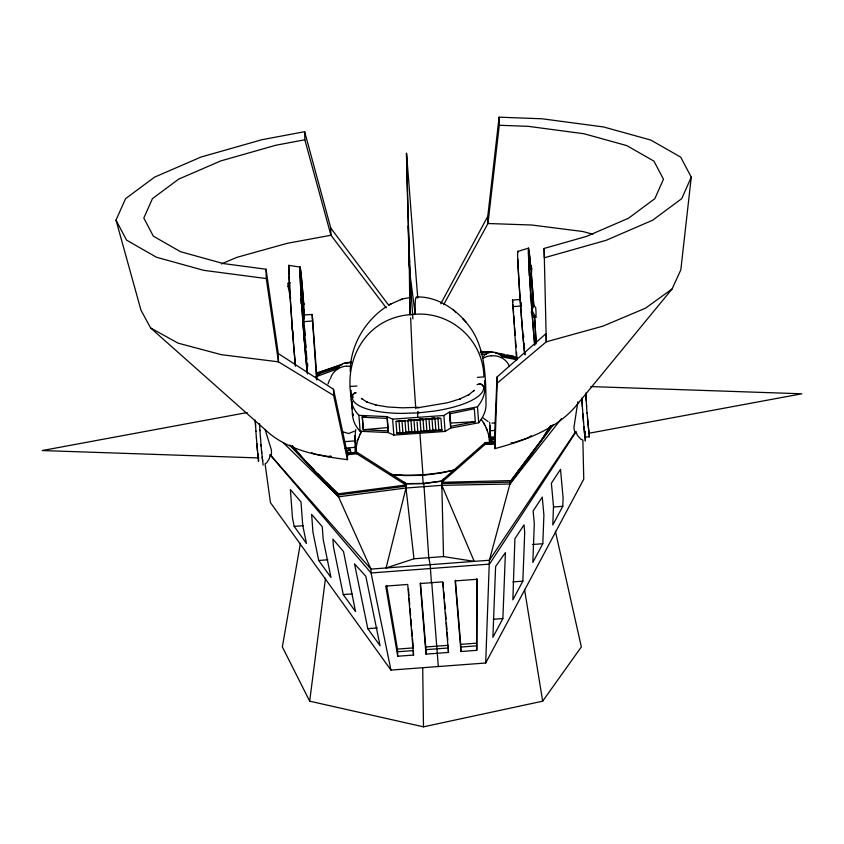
<?xml version="1.0" encoding="UTF-8"?>
<svg xmlns="http://www.w3.org/2000/svg" width="844" height="844" viewBox="0 0 844 844"><rect width="100%" height="100%" fill="white"/><g stroke="black" fill="none" stroke-linecap="round" stroke-linejoin="round"><path stroke-width="1.27" d="M587.551 418.867L588.954 433.225L589.08 431.622M584.786 435.304L585.061 437.139L589.344 436.823L589.217 431.421M476.744 650.334L477.113 579.279L455.138 580.915L460.94 651.515L476.744 650.334L476.828 578.699M529.357 275.724A328.084 18.304 -89.5 0 1 529.515 269.521L529.779 265.343L530.116 268.814A340.448 21.416 -88.2 0 1 529.621 278.172M489.309 439.186L489.678 443.068C489.457 434.544 486.26 426.209 481.259 419.341M529.515 269.521L529.599 266.451M312.596 319.559L312.122 314.443L303.46 315.065L307.48 373.913M312.122 314.443L316.595 379.832M519.936 299.525L512.519 300.053L516.623 360.219M390.941 670.083L371.043 572.96L370.949 569.099L270.122 454.758L269.384 458.429L266.799 462.723L265.069 463.81L270.439 502.613L390.941 670.083L485.69 663.004L489.383 560.247L509.934 484.002L509.892 480.721M494.901 448.639L497.148 383.239L546.29 341.82L546.089 333.538L497 377.068L494.468 439.682L494.901 448.639C524.187 440.61 555.078 430.155 575.524 406.46L672.067 288.986L680.823 269.858L691.268 177.156L680.728 157.174L650.808 140.051L603.544 126.959L542.164 118.793L499.089 117.168L487.79 216.317L487.959 223.512L443.712 304.631M502.876 618.568L505.408 552.609L495.607 566.535L492.896 637.283L502.876 618.568L493.286 619.285M522.847 581.147L524.704 532.374L524.018 524.852L514.903 538.715L512.857 599.862L522.847 581.147L512.836 581.896M542.808 543.726L543.905 515.093L542.259 497.105L533.144 510.979L534.305 523.734L532.828 562.442L542.808 543.726L532.406 544.507M562.769 506.305L563.096 497.802L560.5 469.369L551.385 483.243L553.495 506.442L552.788 525.021L562.769 506.305L553.632 506.991M410.078 302.891L409.92 314.664L415.206 314.284C415.691 312.67 414.087 294.714 417.073 297.742M462.544 318.652C485.406 340.565 485.701 374.103 486.007 403.569A225.19 69.282 -4.5 0 1 478.706 422.77L450.696 428.066L445.115 431.421L393.853 435.093L388.219 432.55L360.145 431.284L358.89 415.343A225.19 69.282 -4.5 0 1 351.231 397.239C343.846 356.358 368.438 316.574 412.568 314.474C450 310.276 483.348 339.573 483.918 376.899L477.366 377.363M491.556 442.456L491.799 438.637L495.439 437.403M355.799 429.522A575.65 177.092 -4.5 0 0 355.377 431.991L355.05 442.488M346.62 366.243L351.231 366.254M491.292 355.862C498.213 354.902 506.421 358.985 509.217 365.895M271.452 455.486L271.43 450.095L265.185 429.765M350.249 371.676C350.133 345.913 364.819 320.931 386.13 306.762M490.174 432.793L489.668 422.348M499.089 117.168L499.279 125.26L487.959 223.512L531.783 225.021L582.666 231.488L592.783 234.189M555.384 531.214L581.347 646.915L542.671 701.174L423.488 726.832L309.674 701.174L325.499 578.245M356.295 446.613L356.632 444.493M416.873 407.926L447.784 402.704L460.36 398.801L459.674 399.033L469.148 394.517L468.431 395.076L474.286 390.255L473.695 391.088M300.411 543.325L282.35 646.915L309.674 701.174M577.845 401.881L573.92 427.486L574.838 432.814L489.383 560.247L370.949 569.099L338.507 496.81L289.914 445.4M386.257 307.838L330.943 235.254L330.764 228.059L304.642 131.696L261.798 139.745L201.03 157.037L154.558 177.135L125.566 198.656L116.008 220.147L140.98 310.202L150.612 327.957L265.143 429.659C287.129 450.548 318.494 456.034 347.506 459.653L347.359 453.692L346.335 453.492L356.812 452.173L405.89 483.369L406.006 488.011L386.098 567.97L413.971 558.781L443.522 556.576L474.244 561.376L441.845 485.332L406.006 488.011L338.507 496.81L282.972 442.404M293.195 334.604L293.132 334.751A8.429 0.844 84.6 0 1 292.024 325.119A340.311 37.748 84.7 0 1 292.319 324.402M358.035 439.524L358.848 437.297M327.989 383.988L329.677 379.578M330.479 378.724C332.262 371.423 339.362 366.612 346.62 366.064M531.287 265.565L531.72 268.846A340.311 21.469 -88.2 0 1 530.538 290.579M401.955 420.534L402.894 432.444L400.657 433.004L399.908 432.656L398.969 420.755L401.765 420.787M396.975 432.75L396.923 433.51L441.834 430.282L441.823 429.649M399.908 432.656L396.923 432.866L398.906 432.729M413.697 419.922L408.127 420.323M410.912 419.89L411.84 431.801L409.973 432.381L408.654 431.801M420.977 431.02L423.867 431.052M428.952 418.603L429.881 430.503L428.393 431.073L426.895 430.714L425.967 418.814M437.909 417.959L438.838 429.86L437.741 430.387L435.852 430.071L434.924 418.17L430.83 418.909M418.054 412.906L434.818 411.017A66.402 20.425 -4.5 0 0 483.707 387.723L484.762 387.649A422.538 138.859 1.1 0 0 484.667 380.728M441.802 483.485L509.892 482.146L520.189 468.42M691.268 177.156L681.72 198.646L652.718 220.168L606.256 240.266L544.338 257.779L544.116 248.463L586.453 236.404L628.548 218.206L654.817 198.699L663.479 179.234L653.921 161.13L626.818 145.611L583.995 133.753L528.397 126.357L499.279 125.26M360.114 434.428L361.654 431.168C358.162 437.783 355.757 445.147 355.746 452.679L350.049 452.764M440.758 303.787L487.79 216.317M485.69 663.004L583.753 479.192L582.866 440.062L580.872 439.249L577.423 435.409L576.019 431.896L574.838 432.814M337.674 368.923C339.752 363.806 345.966 361.475 351.115 362.92M517.52 471.796L541.321 440.304L550.309 426.072M551.048 425.545L542.217 439.038M576.019 431.896L489.478 564.119L371.043 572.96L270.122 454.758M442.056 487.927L441.845 485.332L509.934 484.002L553.358 424.511M509.892 482.146L552.44 425.397M509.934 484.002L561.429 418.677M483.559 356.347C487.494 351.262 495.734 350.714 500.365 355.145M443.765 478.917L441.739 480.974L423.846 483.422L405.901 483.654L403.601 481.913M494.816 442.235L485.268 442.572L441.728 480.7L443.522 556.576M398.927 420.871L396.195 421.177M406.069 431.98L404.772 432.75L402.894 432.444M409.055 431.769L407.367 432.582L405.669 432.012M433.067 430.039L431.379 430.862L429.68 430.282M672.067 288.986L645.512 308.176L602.964 326.132L546.29 341.82L544.116 248.463M531.34 435.683L527.817 437.962L513.711 442.689L511.211 442.815M358.89 415.343L386.963 416.609L392.608 419.162L443.87 415.48L449.451 412.125L477.461 406.84A225.19 69.282 -4.5 0 0 484.762 387.649M316.468 375.622L320.952 373.206L339.035 366.94M510.567 480.605L441.771 482.314L485.311 444.197L494.774 443.691M315.656 376.888L337.189 368.933M354.248 431.242L348.688 433.552L343.497 432.012M425.766 419.057L419.995 419.246A2.068 0.633 -4.5 0 1 417.938 420.027L417.907 419.595A2.068 0.633 -4.5 0 0 419.89 418.972M431.706 418.191L430.799 418.476M437.709 418.202L431.938 418.381L432.866 430.292M415.259 431.221L413.729 432.107L411.84 431.801M441.623 429.891L438.891 429.976M482.631 358.373L486.766 356.527L491.292 355.672M409.836 297.584L402.155 299.019L388.683 304.927L391.616 303.661M400.467 299.747L402.155 299.019M221.297 263.94L236.953 257.325L287.34 243.294L330.943 235.254L304.842 139.787L304.642 131.696M316.205 373.755L342.558 364.45M495.333 441.138L492.928 442.066M316.764 372.932L339.932 365.041M517.688 251.438L528.46 248.178M454.61 470.024L441.138 472.978L422.57 475.415L423.213 483.654L441.781 481.217M346.146 363.184L351.062 362.076M344.816 363.374L351.009 362.034M455.085 469.77C434.09 474.739 412.305 476.375 390.804 474.381M404.202 420.776L402.155 420.755M410.131 419.911L408.095 419.89M416.145 419.922L414.098 419.901M422.211 419.046L420.164 419.025M428.214 419.057L426.167 419.025M434.143 418.191L432.107 418.16M440.146 418.191L438.11 418.17M449.588 413.866L474.328 408.739L475.309 421.705L450.569 426.389L450.506 419.985M494.837 422.886L491.841 423.108M304.842 139.787L275.872 145.231L220.822 160.898L178.728 179.097L152.458 198.604L143.807 218.068L153.355 236.172L180.468 251.691L223.28 263.55L266.039 269.236L278.267 353.552L278.467 361.833L333.654 395.467L347.506 459.653M247.186 412.547L42.2 450.548L258.401 457.933L257.726 453.27M589.08 433.225L801.8 393.789L590.832 386.584M290.062 282.962L288.479 283.225A8.429 0.833 80.5 0 0 288.057 286.338A340.311 35.005 79.9 0 0 290.663 298.586M288.057 286.338L289.64 286.074A8.429 0.833 80.5 0 1 289.946 282.74M328.021 456.593L330.911 456.287M317.608 473.516L338.465 494.964L405.953 486.165M330.964 456.287L328.464 456.53L314.19 453.924L311.658 452.711M347.38 454.705L356.843 453.798L405.932 484.994L338.433 493.793L326.712 482.873M344.363 441.665L356.168 440.779M489.91 430.788L495.164 430.398M346.051 448.016L355.197 447.331M489.963 437.255L495.206 436.865M294.187 526.382L306.456 543.43L302.722 525.19L301.013 501.948L290.389 489.562L292.478 518.026L294.187 526.382L303.323 525.696M318.726 560.479L330.996 577.518L323.199 539.506L322.26 526.74L311.636 514.344L312.966 532.353L318.726 560.479L327.82 559.794M343.255 594.566L355.524 611.615L343.519 551.522L332.895 539.126L333.443 546.669L343.255 594.566L352.022 593.912M367.794 628.664L380.064 645.713L365.821 576.23L354.522 563.887L367.794 628.664L377.395 627.947M386.584 585.451L397.461 649.089L413.265 647.907M425.998 654.132L425.745 646.979L448.206 645.301L448.459 652.444L425.998 654.132L420.196 583.531L442.657 581.854L448.459 652.444M460.94 651.515L460.687 644.362L476.491 643.181M397.714 656.242L397.566 651.768L413.37 650.597L413.518 655.06L397.714 656.242L385.729 586.105L407.715 584.459L413.518 655.06M425.84 649.658L448.312 647.981M460.792 647.053L476.596 645.871M303.84 321.638L312.502 321.015M512.899 306.625L521.56 306.003M350.387 386.478L356.938 386.014M353.414 397.081L351.231 397.239A422.538 137.308 -10.1 0 1 351.136 390.318M388.05 427.043L388.082 430.883L363.279 429.744L362.298 416.778L366.212 416.493M363.279 429.744L388.05 427.528L387.364 418.772M410.849 431.864L405.88 432.223L404.941 420.323M494.774 443.691L485.311 444.197L485.268 442.572M532.005 313.63A328.084 41.704 87.4 0 0 533.746 316.595L534.284 317.407L535.877 317.323A8.429 1.182 87.2 0 0 535.687 307.627A340.311 51.273 87.1 0 0 532.058 303.692M423.382 475.362L404.793 475.583L390.097 474.444M424.026 483.591L405.447 483.823M418.329 412.885L401.554 413.412A66.402 20.425 -4.5 0 1 352.286 397.155L352.264 397.123A4.231 3.998 -24.2 0 1 355.039 392.871M589.344 436.823L587.097 412.906M263.117 465.139L261.577 450.812M530.116 268.814L531.72 268.846M150.612 327.957L177.989 343.118L221.244 354.659L278.467 361.833L266.271 278.552L203.742 270.344L156.478 257.251L126.558 240.129L116.008 220.147M416.292 296.972C435.81 296.255 453.576 307.564 465.92 321.912M362.298 417.221L387.101 418.36M492.98 352.307L480.51 351.463L491.641 352.307M480.901 354.026L485.975 354.374M480.173 352.317L487.916 352.866M288.848 265.375L299.979 267.073M498.129 353.267L504.564 354.48M507.128 354.965L513.563 356.168M501.325 356.79L516.707 359.681M344.985 448.259L350.112 449.23L351.03 452.964M346.62 452.215L349.152 452.806M500.661 355.335L517.224 358.542M495.428 353.066L516.929 357.36M417.379 431.073C418.529 432.044 414.837 432.35 414.393 431.284M495.09 440.473L491.799 438.637L491.936 442.52M488.17 421.631L483.106 417.938M347.359 453.692L333.507 389.284L278.267 353.552M432.666 430.071L433.985 430.651L435.852 430.071L423.962 431.052M453.049 309.505L455.728 312.101M329.751 485.827L308.746 464.717L292.035 445.854M362.065 399.096L361.348 398.368L367.288 402.335L366.475 401.892L376.023 405.036L375.274 404.909L387.913 406.998L402.62 407.821L418.698 407.325A4.241 0.612 88.2 0 1 419.025 407.768M289.893 445.02L314.042 469.855M292.509 445.896L301.561 457.026M330.764 228.059L388.884 305.454M535.877 317.323L535.782 317.186A328.232 41.926 87.4 0 1 531.393 308.925M533.746 316.595L534.189 317.26M337.684 493.518L338.465 494.964M483.348 422.433L484.952 425.46M353.404 415.311L352.56 413.17A225.19 69.282 -4.5 0 0 360.145 431.284M486.281 428.151L487.125 430.261M512.519 300.053L512.772 302.342M303.46 315.065L303.819 318.526M338.37 493.54L338.507 496.81M347.865 455.275L346.926 451.551L350.112 449.23L350.629 453.08M488.623 435.019L489.014 437.087M524.546 589.471L542.671 701.174M262.684 461.225L262.167 457.026M417.769 297.995L417.379 293.406A41.578 0.833 85.9 0 1 416.187 278.066L408.116 173.389A418.118 2.922 84.9 0 1 406.491 153.344A418.118 13.842 86.9 0 0 406.808 173.484L409.709 272.127L415.206 314.284M490.311 430.588L490.828 442.752M406.006 488.011L413.971 558.781M419.848 432.339L422.971 474.782M583.953 426.716L585.325 441.043L585.419 436.897M584.586 434.882L582.909 413.697M455.412 580.303L460.687 644.362M443.047 582.539L443.48 587.772M443.796 591.697L444.334 598.238M444.661 602.152L445.199 608.693M445.516 612.617L446.054 619.148M446.381 623.072L446.919 629.613M447.13 632.23L447.774 640.068M431.706 582.075L438.321 666.549M431.421 582.687L430.166 564.678L428.752 557.684L423.846 483.422M420.47 582.919L425.745 646.979M408.422 589.08L408.96 595.611M409.182 598.227L409.72 604.768M410.036 608.693L410.574 615.223M410.901 619.148L411.439 625.689M411.756 629.603L412.294 636.144M412.516 638.76L413.159 646.599M261.06 444.651L261.682 453.217M256.882 443.575L258.528 461.541L258.591 457.321M257.42 451.118L256.418 437.625M303.724 304.051L303.734 304.652L302.711 292.077A51.8 1.044 85.9 0 0 300.042 271.61A51.8 1.044 85.9 0 0 303.08 323.779L305.064 349.142A51.8 1.044 85.9 0 0 307.322 371.244M583.468 422.074L581.759 398.199M477.461 406.84L478.706 422.77M449.746 413.032L450.527 423.034L475.309 421.705M449.451 412.125L450.696 428.066M443.87 415.48L445.115 431.421M441.834 430.282L440.895 418.381L395.994 421.61L396.923 433.51M423.91 430.936L422.981 419.025L419.995 419.246L420.934 431.147A2.068 0.633 -4.5 0 1 418.867 431.928L418.867 431.295M412.906 318.874L409.709 272.127L408.074 226.118M417.073 421.842L417.812 431.368A2.068 0.633 -4.5 0 0 419.89 431.864M413.898 419.679L414.826 431.579M408.021 421.304L408.865 432.012M392.608 419.162L393.853 435.093M386.963 416.609L388.219 432.55M362.298 416.778L363.279 429.301M351.241 398.811L352.613 416.303M260.532 437.783L261.102 446.17M521.149 312.945L520.79 308.155A51.8 1.034 85.9 0 1 517.826 259.161M521.244 314.137L522.784 333.517A51.8 1.034 85.9 0 0 524.905 354.839M418.635 411.893L418.708 412.895M417.611 411.967L417.696 412.969M415.776 408.591L412.505 360.588L410.648 317.861M307.448 373.175A53.773 1.076 85.9 0 1 300.527 285.082A53.773 1.076 85.9 0 1 303.692 303.566L304.515 315.002M513.574 313.018L512.962 304.811M513.764 315.635L514.45 324.803M514.64 327.419L515.23 335.279M515.621 340.512L516.106 347.053M516.496 352.286L516.982 358.837M312.47 317.914L317.07 379.768M304.399 326.406L305.085 335.585M305.38 339.52L305.961 347.401M306.256 351.336L306.836 359.206M307.132 363.142L307.427 367.077M586.548 406.27L587.055 413.381M259.91 430.155L260.49 438.3M255.869 430.978L256.386 438.099M523.554 334.762L523.734 337.378M524.187 343.909L524.557 349.142M524.736 351.748L524.915 354.364M586.654 406.745L585.715 393.241M581.938 399.708L582.392 406.586M259.467 423.604L260.026 430.672M255.975 431.453L255.194 420.417M409.762 262.21L408.57 242.418M586.253 400.784L585.82 393.262M255.257 420.154L255.584 425.503M585.166 431.4L585.282 433.7M397.461 649.089L397.566 651.768M585.071 431.727L585.156 434.101M409.709 272.127L409.108 251.818L409.92 314.664L409.709 272.127L406.491 153.334M497 377.068L497.148 383.239M356.812 452.173L356.843 453.798M352.201 401.607L352.381 409.087M333.507 389.284L333.654 395.467M266.039 269.236L266.271 278.552M422.707 667.815L423.488 726.832M303.692 303.566L303.703 304.199M521.128 302.374L521.17 306.298M490.1 425.787L490.269 442.994M489.573 432.835L489.678 443.068M417.674 412.115L417.727 417.358M388.05 427.528L388.082 430.883M356.041 448.755L355.746 452.679L355.641 442.446M354.986 435.493L355.155 452.69M304.146 310.138L304.23 318.863M304.315 327.63L304.452 341.63M303.534 329.772L303.228 298.386L300.949 298.544L301.002 303.777M307.554 363.69A51.8 1.044 85.9 0 1 307.659 366.433M295.463 366.096A56.263 1.129 85.9 0 1 290.241 298.259A56.263 1.129 85.9 0 1 289.218 266.398M295.495 365.726A54.29 1.087 85.9 0 1 289.091 276.241M289.038 274.754A54.29 1.087 85.9 0 1 288.996 267.337M352.507 398.189A4.252 4.041 -0.6 0 1 356.21 392.819M417.453 419.436A2.068 0.633 -4.5 0 0 418.919 419.521L418.951 419.953A2.068 0.633 -4.5 0 1 417.495 419.869M534.389 316.089A8.429 1.182 87.2 0 1 534.284 317.407M531.572 312.818A328.084 41.704 87.4 0 1 531.14 311.963M530.454 297.816A328.232 18.378 -89.5 0 1 530.929 276.821M534.737 344.763A54.29 1.087 85.9 0 1 529.104 267.168A54.29 1.087 85.9 0 1 530.559 265.765M531.319 274.289A54.29 1.087 85.9 0 1 533.777 306.013M534.484 316.215A54.29 1.087 85.9 0 1 536.14 343.856M534.716 345.143A56.263 1.129 85.9 0 1 528.914 264.647A56.263 1.129 85.9 0 1 530.602 265.533M531.266 273.203A56.263 1.129 85.9 0 1 533.788 305.623M534.547 316.658A56.263 1.129 85.9 0 1 536.067 341.366M524.567 352.992A53.773 1.076 85.9 0 1 519.324 287.53A53.773 1.076 85.9 0 1 518.047 252.409M484.941 382.311A430.44 166.901 -4.6 0 1 485.543 384.537M477.071 384.685A4.252 4.041 -0.6 0 1 483.644 388.778M479.244 383.767A4.231 3.977 22 0 1 483.739 387.681M532.174 299.092L532.828 308.028L532.174 299.092"/></g></svg>
